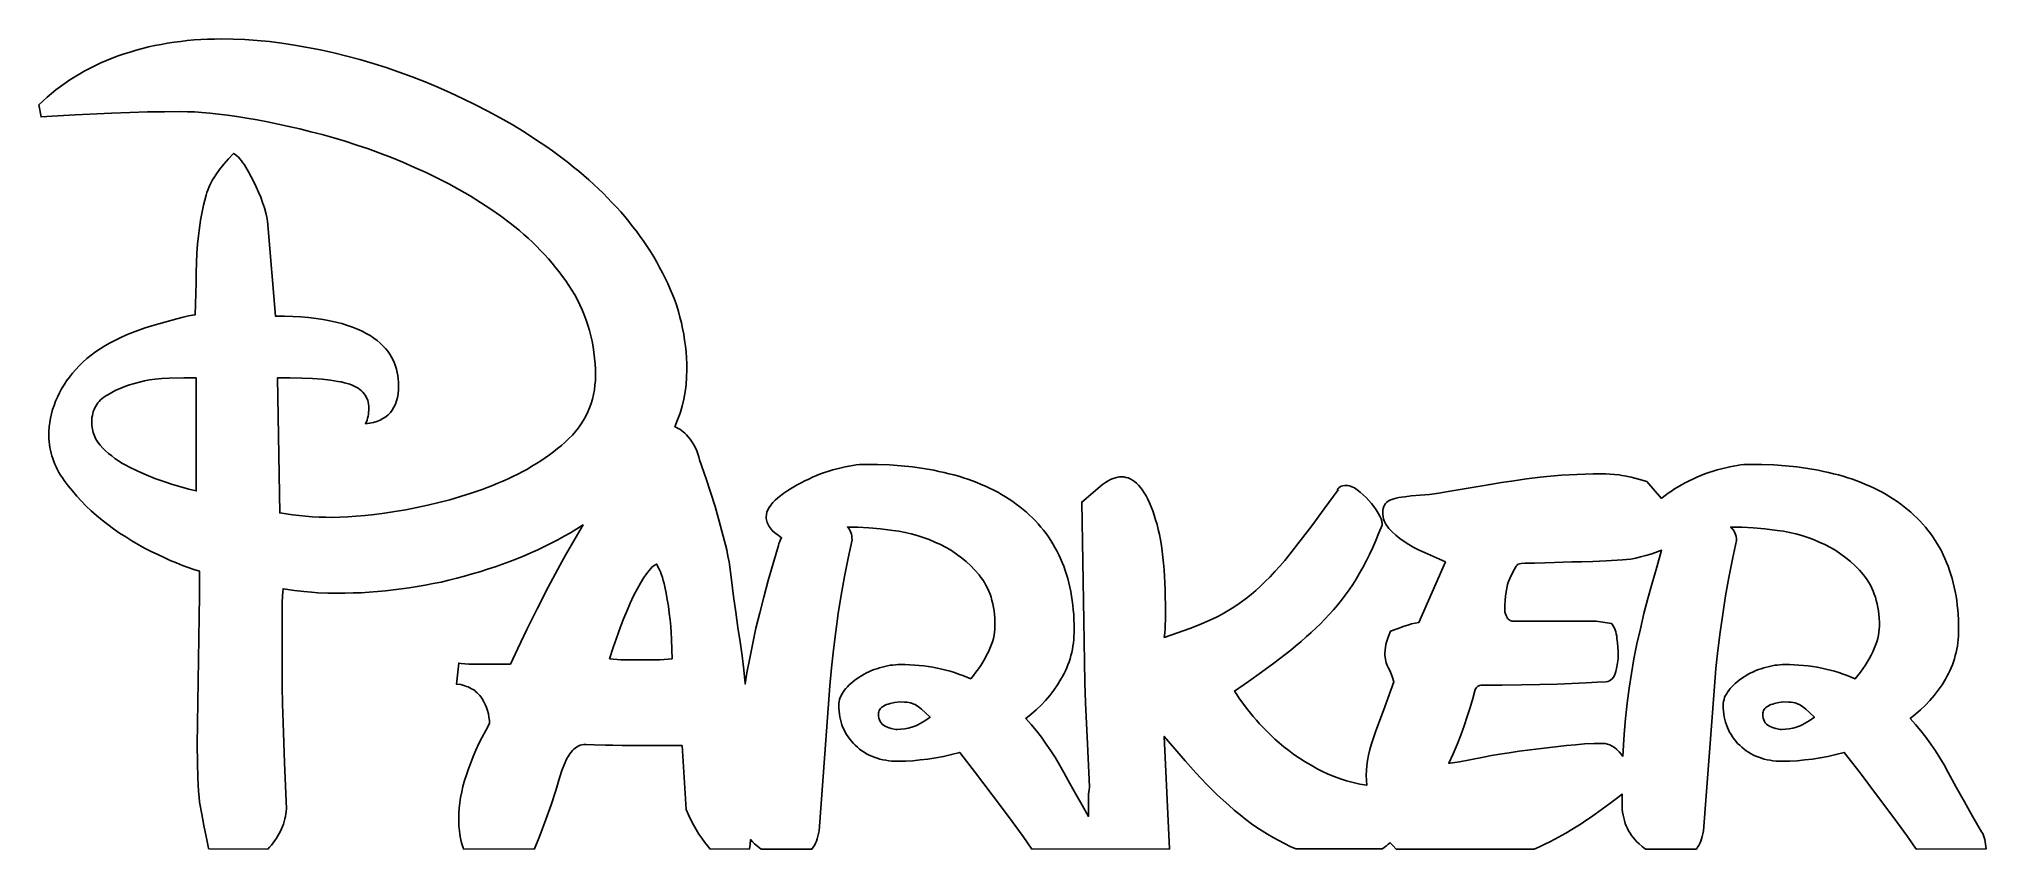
# Model space of a CAD drawing. Extents: x 32 to 182, y 23 to 86.
import ezdxf

# ---------------------------------------------------------------- set-up
doc = ezdxf.new("R2010")
doc.units = 0
doc.layers.add('CAMADA_1', color=18, linetype='CONTINUOUS')

msp = doc.modelspace()

# ---------------------------------------------------------------- linework, layer by layer
at = {"layer": 'CAMADA_1'}
for points in [[(44.81, 23.32), (44.78, 23.37), (44.61, 24.28), (44.44, 25.14), (44.27, 26.01), (44.1, 26.92), (44.06, 27.32), (44.03, 27.77), (43.97, 28.79), (43.94, 29.97), (43.93, 31.33), (44.1, 42.84), (44.1, 44.7), (43.67, 44.84), (43.23, 44.99), (42.78, 45.15), (42.32, 45.34), (41.85, 45.54), (41.37, 45.75), (40.88, 45.98), (40.37, 46.23), (39.87, 46.49), (39.38, 46.76), (38.89, 47.04), (38.42, 47.34), (37.95, 47.64), (37.49, 47.96), (37.05, 48.3), (36.61, 48.64), (36.18, 48.99), (35.77, 49.35), (35.38, 49.72), (35.01, 50.1), (34.65, 50.48), (34.31, 50.88), (33.99, 51.28), (33.69, 51.69), (33.54, 51.89), (33.41, 52.1), (33.28, 52.31), (33.17, 52.52), (33.06, 52.73), (32.96, 52.94), (32.88, 53.16), (32.8, 53.37), (32.73, 53.58), (32.67, 53.8), (32.62, 54.02), (32.58, 54.23), (32.54, 54.45), (32.52, 54.67), (32.51, 54.89), (32.5, 55.12), (32.51, 55.46), (32.53, 55.81), (32.57, 56.15), (32.63, 56.48), (32.7, 56.82), (32.79, 57.15), (32.9, 57.47), (33.02, 57.79), (33.16, 58.11), (33.31, 58.43), (33.48, 58.74), (33.67, 59.04), (33.87, 59.35), (34.09, 59.65), (34.32, 59.94), (34.58, 60.24), (34.84, 60.52), (35.13, 60.8), (35.43, 61.07), (35.75, 61.33), (36.09, 61.58), (36.45, 61.82), (36.82, 62.06), (37.21, 62.28), (37.62, 62.5), (38.04, 62.7), (38.49, 62.9), (38.95, 63.09), (39.43, 63.27), (39.92, 63.44), (40.44, 63.6), (40.97, 63.75), (42.36, 64.13), (42.85, 64.26), (43.24, 64.35), (43.55, 64.41), (43.76, 64.43), (43.8, 65.27), (43.82, 66.09), (43.84, 66.9), (43.85, 67.69), (43.86, 68.45), (43.89, 69.18), (43.94, 69.87), (44.02, 70.52), (44.06, 70.92), (44.12, 71.32), (44.18, 71.72), (44.25, 72.11), (44.33, 72.5), (44.41, 72.89), (44.51, 73.27), (44.61, 73.66), (44.67, 73.85), (44.73, 74.04), (44.81, 74.23), (44.9, 74.43), (45, 74.63), (45.1, 74.82), (45.22, 75.02), (45.35, 75.22), (45.63, 75.63), (45.96, 76.04), (46.32, 76.45), (46.72, 76.87), (46.85, 76.78), (46.97, 76.68), (47.09, 76.57), (47.21, 76.44), (47.33, 76.3), (47.44, 76.15), (47.55, 75.99), (47.66, 75.82), (47.86, 75.45), (48.07, 75.07), (48.27, 74.69), (48.46, 74.29), (48.64, 73.89), (48.81, 73.49), (48.96, 73.09), (49.1, 72.68), (49.21, 72.3), (49.29, 71.95), (49.33, 71.64), (49.35, 71.37), (49.94, 64.34), (50.63, 64.34), (51.28, 64.31), (51.91, 64.28), (52.5, 64.23), (53.07, 64.16), (53.61, 64.08), (54.12, 63.99), (54.6, 63.88), (55.05, 63.76), (55.48, 63.63), (55.88, 63.49), (56.26, 63.34), (56.61, 63.18), (56.94, 63.01), (57.24, 62.84), (57.52, 62.65), (57.77, 62.46), (58.01, 62.26), (58.22, 62.06), (58.42, 61.85), (58.59, 61.63), (58.75, 61.41), (58.88, 61.19), (59, 60.96), (59.1, 60.72), (59.19, 60.49), (59.26, 60.25), (59.32, 60), (59.36, 59.76), (59.4, 59.51), (59.42, 59.26), (59.42, 59.01), (59.41, 58.68), (59.38, 58.37), (59.33, 58.08), (59.27, 57.81), (59.18, 57.56), (59.07, 57.32), (58.94, 57.11), (58.79, 56.91), (58.62, 56.74), (58.43, 56.58), (58.22, 56.45), (58, 56.33), (57.75, 56.23), (57.48, 56.15), (57.19, 56.09), (56.88, 56.05), (57, 56.34), (57.04, 56.49), (57.07, 56.64), (57.1, 56.79), (57.12, 56.94), (57.13, 57.08), (57.14, 57.23), (57.13, 57.4), (57.12, 57.56), (57.09, 57.71), (57.05, 57.86), (56.99, 58), (56.93, 58.13), (56.85, 58.26), (56.77, 58.37), (56.67, 58.49), (56.56, 58.59), (56.44, 58.69), (56.3, 58.79), (56.16, 58.87), (56, 58.95), (55.84, 59.03), (55.66, 59.09), (55.46, 59.16), (55.25, 59.21), (55.01, 59.27), (54.75, 59.32), (54.18, 59.4), (53.53, 59.48), (52.8, 59.53), (51.98, 59.57), (51.09, 59.59), (50.11, 59.6), (50.28, 49.19), (50.77, 49.11), (51.26, 49.04), (51.76, 48.98), (52.27, 48.93), (52.78, 48.9), (53.3, 48.87), (53.82, 48.86), (54.34, 48.85), (54.91, 48.86), (55.52, 48.89), (56.17, 48.93), (56.85, 49), (57.58, 49.08), (58.34, 49.18), (59.14, 49.3), (59.97, 49.44), (60.83, 49.6), (61.68, 49.78), (62.52, 49.98), (63.36, 50.2), (64.19, 50.45), (65.02, 50.71), (65.85, 51), (66.66, 51.31), (67.07, 51.47), (67.46, 51.64), (67.85, 51.81), (68.23, 51.99), (68.61, 52.18), (68.98, 52.37), (69.34, 52.57), (69.69, 52.78), (70.04, 52.99), (70.37, 53.21), (70.7, 53.43), (71.03, 53.66), (71.34, 53.9), (71.65, 54.14), (71.96, 54.39), (72.25, 54.65), (72.53, 54.91), (72.8, 55.18), (73.04, 55.46), (73.27, 55.75), (73.48, 56.04), (73.67, 56.34), (73.84, 56.65), (74, 56.97), (74.13, 57.29), (74.25, 57.62), (74.35, 57.96), (74.43, 58.31), (74.5, 58.66), (74.54, 59.03), (74.57, 59.39), (74.58, 59.77), (74.57, 60.22), (74.55, 60.67), (74.51, 61.11), (74.46, 61.55), (74.4, 61.98), (74.32, 62.4), (74.23, 62.82), (74.12, 63.23), (74, 63.64), (73.87, 64.04), (73.72, 64.44), (73.55, 64.83), (73.38, 65.21), (73.19, 65.59), (72.98, 65.97), (72.76, 66.33), (72.53, 66.7), (72.29, 67.05), (72.04, 67.4), (71.78, 67.75), (71.51, 68.09), (71.24, 68.43), (70.96, 68.76), (70.66, 69.08), (70.36, 69.4), (70.05, 69.72), (69.74, 70.03), (69.41, 70.33), (69.07, 70.63), (68.73, 70.93), (68.38, 71.21), (68.02, 71.5), (67.28, 72.05), (66.52, 72.58), (65.74, 73.1), (64.94, 73.59), (64.12, 74.07), (63.28, 74.53), (62.42, 74.97), (61.54, 75.39), (60.65, 75.79), (59.76, 76.18), (58.87, 76.54), (57.98, 76.88), (57.1, 77.21), (56.21, 77.51), (55.32, 77.8), (54.43, 78.06), (53.55, 78.31), (52.68, 78.54), (51.82, 78.75), (50.98, 78.95), (50.15, 79.13), (49.33, 79.3), (48.53, 79.45), (47.74, 79.58), (46.98, 79.7), (46.25, 79.81), (45.56, 79.89), (44.9, 79.96), (44.29, 80.02), (43.71, 80.06), (43.17, 80.08), (42.66, 80.09), (41.41, 80.08), (40.1, 80.06), (38.74, 80.02), (37.33, 79.96), (34.53, 79.83), (33.2, 79.75), (31.91, 79.67), (31.74, 80.6), (32.05, 80.9), (32.37, 81.19), (32.7, 81.48), (33.04, 81.76), (33.39, 82.02), (33.75, 82.28), (34.11, 82.53), (34.49, 82.77), (34.88, 83), (35.27, 83.22), (35.68, 83.43), (36.09, 83.64), (36.51, 83.83), (36.94, 84.02), (37.38, 84.2), (37.83, 84.37), (38.29, 84.53), (38.76, 84.67), (39.22, 84.81), (39.7, 84.94), (40.18, 85.06), (40.66, 85.17), (41.15, 85.26), (41.64, 85.35), (42.14, 85.43), (42.65, 85.49), (43.16, 85.55), (43.68, 85.6), (44.2, 85.63), (44.72, 85.66), (45.26, 85.67), (45.79, 85.68), (46.69, 85.67), (47.6, 85.63), (48.53, 85.56), (49.48, 85.47), (50.44, 85.35), (51.41, 85.2), (52.4, 85.03), (53.41, 84.83), (54.43, 84.61), (55.44, 84.36), (56.45, 84.09), (57.46, 83.79), (58.46, 83.48), (59.46, 83.13), (60.46, 82.77), (61.46, 82.38), (62.45, 81.96), (63.42, 81.53), (64.39, 81.08), (65.35, 80.61), (66.3, 80.12), (67.23, 79.61), (68.16, 79.08), (69.08, 78.52), (69.97, 77.95), (70.41, 77.66), (70.84, 77.37), (71.27, 77.06), (71.69, 76.76), (72.1, 76.45), (72.5, 76.13), (72.9, 75.81), (73.3, 75.49), (73.68, 75.16), (74.06, 74.83), (74.43, 74.49), (74.8, 74.14), (75.16, 73.8), (75.51, 73.44), (75.85, 73.09), (76.19, 72.73), (76.52, 72.36), (76.84, 72), (77.14, 71.62), (77.44, 71.25), (77.74, 70.87), (78.02, 70.48), (78.29, 70.09), (78.56, 69.7), (78.81, 69.31), (79.06, 68.9), (79.3, 68.5), (79.52, 68.09), (79.74, 67.68), (79.95, 67.26), (80.15, 66.85), (80.34, 66.42), (80.52, 66), (80.68, 65.57), (80.83, 65.14), (80.96, 64.7), (81.08, 64.27), (81.19, 63.83), (81.29, 63.38), (81.37, 62.94), (81.44, 62.49), (81.5, 62.03), (81.55, 61.58), (81.58, 61.12), (81.6, 60.66), (81.61, 60.2), (81.59, 59.63), (81.55, 59.06), (81.48, 58.51), (81.38, 57.96), (81.25, 57.41), (81.09, 56.88), (80.9, 56.35), (80.69, 55.82), (80.82, 55.77), (80.95, 55.7), (81.08, 55.63), (81.21, 55.54), (81.33, 55.44), (81.46, 55.33), (81.58, 55.2), (81.7, 55.07), (81.87, 54.86), (82.03, 54.64), (82.16, 54.42), (82.28, 54.2), (82.39, 53.98), (82.47, 53.75), (82.54, 53.52), (82.59, 53.29), (83.1, 51.81), (83.44, 50.79), (83.78, 49.69), (84.1, 48.55), (84.41, 47.41), (84.68, 46.34), (84.78, 45.86), (84.88, 45.42), (85.05, 44.05), (85.21, 42.76), (85.38, 41.54), (85.55, 40.38), (85.71, 39.27), (85.86, 38.18), (85.99, 37.11), (86.1, 36.06), (86.11, 36.01), (86.24, 36.88), (86.45, 38.02), (86.68, 39.17), (86.93, 40.33), (87.22, 41.51), (87.53, 42.71), (87.87, 43.98), (88.25, 45.3), (88.66, 46.68), (88.7, 46.84), (88.76, 47), (88.83, 47.14), (88.91, 47.28), (88.63, 47.47), (88.39, 47.66), (88.19, 47.85), (88.1, 47.95), (88.02, 48.04), (87.95, 48.14), (87.89, 48.24), (87.84, 48.35), (87.8, 48.45), (87.77, 48.55), (87.74, 48.65), (87.73, 48.76), (87.72, 48.87), (87.74, 49.06), (87.78, 49.24), (87.85, 49.43), (87.95, 49.62), (88.07, 49.8), (88.22, 49.98), (88.4, 50.17), (88.61, 50.35), (88.84, 50.53), (89.08, 50.7), (89.32, 50.87), (89.58, 51.04), (89.84, 51.2), (90.11, 51.36), (90.4, 51.51), (90.69, 51.66), (90.99, 51.8), (91.29, 51.94), (91.59, 52.07), (91.9, 52.19), (92.22, 52.3), (92.54, 52.41), (92.86, 52.5), (93.18, 52.59), (93.81, 52.74), (94.1, 52.8), (94.38, 52.84), (94.64, 52.88), (94.89, 52.91), (95.12, 52.92), (95.34, 52.93), (96.29, 52.92), (97.21, 52.88), (98.11, 52.81), (98.98, 52.73), (99.82, 52.61), (100.63, 52.47), (101.02, 52.39), (101.41, 52.31), (101.79, 52.21), (102.17, 52.11), (102.54, 52.01), (102.9, 51.9), (103.25, 51.78), (103.6, 51.66), (103.94, 51.53), (104.28, 51.39), (104.6, 51.25), (104.92, 51.1), (105.24, 50.94), (105.54, 50.78), (105.84, 50.61), (106.14, 50.43), (106.42, 50.25), (106.7, 50.06), (106.97, 49.87), (107.24, 49.67), (107.5, 49.46), (107.75, 49.25), (107.99, 49.03), (108.22, 48.81), (108.45, 48.58), (108.66, 48.34), (108.87, 48.1), (109.07, 47.86), (109.26, 47.61), (109.45, 47.35), (109.62, 47.08), (109.79, 46.81), (109.95, 46.54), (110.1, 46.26), (110.25, 45.97), (110.38, 45.68), (110.51, 45.38), (110.63, 45.08), (110.74, 44.77), (110.84, 44.45), (110.93, 44.13), (111.02, 43.81), (111.1, 43.48), (111.17, 43.14), (111.23, 42.79), (111.28, 42.44), (111.33, 42.09), (111.36, 41.73), (111.39, 41.36), (111.41, 40.99), (111.43, 40.61), (111.43, 40.23), (111.43, 39.97), (111.41, 39.71), (111.39, 39.45), (111.37, 39.2), (111.33, 38.94), (111.29, 38.7), (111.24, 38.45), (111.18, 38.21), (111.11, 37.97), (111.03, 37.73), (110.95, 37.5), (110.86, 37.27), (110.76, 37.04), (110.65, 36.82), (110.54, 36.6), (110.41, 36.38), (110.15, 35.95), (109.86, 35.54), (109.56, 35.14), (109.23, 34.76), (108.88, 34.39), (108.51, 34.04), (108.12, 33.7), (107.7, 33.37), (108.12, 32.9), (108.52, 32.41), (108.91, 31.92), (109.28, 31.4), (109.64, 30.88), (109.98, 30.34), (110.31, 29.79), (110.63, 29.22), (111.09, 28.37), (111.55, 27.53), (112.03, 26.68), (112.52, 25.83), (112.52, 25.98), (112.52, 27), (112.53, 27.29), (112.54, 27.57), (112.57, 27.84), (112.61, 28.1), (112.45, 31.41), (112.31, 34.58), (112.26, 36.13), (112.22, 37.7), (112.19, 39.28), (112.18, 40.88), (112.01, 50.03), (113.62, 51.38), (113.83, 51.54), (114.04, 51.67), (114.23, 51.77), (114.43, 51.85), (114.61, 51.9), (114.78, 51.94), (114.93, 51.97), (115.06, 51.97), (115.24, 51.96), (115.41, 51.93), (115.59, 51.88), (115.75, 51.81), (115.92, 51.72), (116.08, 51.61), (116.23, 51.47), (116.39, 51.32), (116.53, 51.14), (116.68, 50.95), (116.82, 50.73), (116.96, 50.5), (117.09, 50.24), (117.22, 49.97), (117.35, 49.67), (117.48, 49.35), (117.59, 49.01), (117.7, 48.66), (117.81, 48.3), (117.9, 47.92), (117.99, 47.52), (118.07, 47.11), (118.14, 46.68), (118.21, 46.24), (118.26, 45.78), (118.31, 45.31), (118.35, 44.82), (118.39, 44.32), (118.41, 43.8), (118.43, 43.27), (118.44, 42.72), (118.45, 42.15), (118.45, 40.93), (118.44, 40.61), (118.43, 40.28), (118.4, 39.95), (118.36, 39.61), (119.39, 39.96), (120.34, 40.3), (120.79, 40.48), (121.23, 40.65), (121.65, 40.83), (122.05, 41.01), (122.44, 41.2), (122.82, 41.4), (123.2, 41.62), (123.58, 41.85), (123.96, 42.09), (124.32, 42.35), (124.69, 42.63), (125.05, 42.92), (125.41, 43.22), (125.78, 43.55), (126.14, 43.91), (126.51, 44.28), (126.88, 44.68), (127.26, 45.1), (127.64, 45.54), (128.02, 46.01), (128.82, 47.03), (129.71, 48.2), (130.68, 49.51), (131.74, 50.96), (131.66, 50.87), (131.69, 50.97), (131.74, 51.06), (131.8, 51.13), (131.89, 51.19), (131.99, 51.24), (132.12, 51.27), (132.26, 51.29), (132.42, 51.3), (132.5, 51.29), (132.6, 51.28), (132.69, 51.25), (132.79, 51.21), (132.89, 51.17), (133, 51.11), (133.22, 50.96), (133.45, 50.78), (133.68, 50.59), (133.9, 50.38), (134.11, 50.15), (134.32, 49.92), (134.5, 49.68), (134.67, 49.43), (134.83, 49.18), (134.96, 48.94), (135.05, 48.74), (135.11, 48.56), (135.12, 48.49), (135.13, 48.42), (135.13, 48.25), (134.89, 47.65), (134.65, 47.07), (134.41, 46.52), (134.16, 45.99), (133.91, 45.48), (133.66, 45), (133.4, 44.54), (133.14, 44.1), (132.87, 43.68), (132.59, 43.27), (132.3, 42.87), (132.01, 42.48), (131.7, 42.1), (131.38, 41.73), (131.06, 41.36), (130.72, 41.01), (130.38, 40.66), (130.03, 40.32), (129.66, 39.98), (129.29, 39.64), (128.9, 39.3), (128.5, 38.96), (128.1, 38.63), (127.68, 38.3), (126.8, 37.63), (125.86, 36.94), (124.85, 36.21), (123.78, 35.47), (123.94, 35.22), (124.16, 34.89), (124.8, 34.03), (125, 33.77), (125.21, 33.51), (125.45, 33.23), (125.7, 32.96), (125.97, 32.67), (126.25, 32.38), (126.87, 31.78), (127.21, 31.48), (127.57, 31.18), (127.95, 30.89), (128.34, 30.6), (128.76, 30.31), (129.2, 30.04), (129.66, 29.76), (130.13, 29.5), (130.55, 29.28), (130.99, 29.08), (131.45, 28.89), (131.92, 28.73), (132.4, 28.57), (132.9, 28.44), (133.41, 28.32), (133.95, 28.22), (133.92, 28.6), (133.91, 28.99), (133.92, 29.36), (133.96, 29.74), (134.01, 30.14), (134.09, 30.55), (134.19, 30.97), (134.32, 31.41), (134.46, 31.87), (134.63, 32.34), (135.34, 34.25), (136.03, 36.19), (135.94, 36.51), (135.84, 36.8), (135.73, 37.06), (135.6, 37.29), (135.54, 37.4), (135.49, 37.52), (135.45, 37.64), (135.41, 37.78), (135.39, 37.92), (135.37, 38.07), (135.35, 38.23), (135.35, 38.39), (135.36, 38.63), (135.38, 38.86), (135.42, 39.06), (135.48, 39.24), (135.61, 39.62), (135.77, 40.08), (136.29, 40.26), (136.83, 40.46), (137.11, 40.56), (137.39, 40.64), (137.68, 40.71), (137.97, 40.76), (140.01, 45.42), (138.4, 46.14), (137.98, 46.33), (137.58, 46.54), (137.2, 46.76), (136.83, 46.98), (136.49, 47.22), (136.18, 47.47), (135.9, 47.73), (135.77, 47.86), (135.65, 48), (135.54, 48.14), (135.44, 48.28), (135.36, 48.43), (135.3, 48.58), (135.25, 48.74), (135.21, 48.9), (135.19, 49.06), (135.18, 49.23), (135.19, 49.39), (135.22, 49.54), (135.26, 49.68), (135.32, 49.8), (135.4, 49.91), (135.49, 50.01), (135.6, 50.09), (135.73, 50.16), (135.88, 50.22), (136.04, 50.28), (136.22, 50.33), (136.42, 50.37), (136.63, 50.41), (136.87, 50.44), (137.38, 50.5), (138.07, 50.55), (138.77, 50.62), (139.49, 50.72), (140.22, 50.84), (143.44, 51.39), (144.33, 51.53), (145.27, 51.67), (146.25, 51.81), (147.29, 51.94), (147.82, 52), (148.38, 52.05), (148.95, 52.09), (149.53, 52.13), (150.13, 52.15), (150.75, 52.17), (151.38, 52.19), (152.03, 52.19), (152.34, 52.19), (152.66, 52.17), (153.01, 52.14), (153.38, 52.11), (153.58, 52.08), (153.8, 52.04), (154.29, 51.94), (154.86, 51.79), (155.5, 51.6), (156.64, 50.31), (156.69, 50.35), (156.92, 50.53), (157.15, 50.7), (157.4, 50.87), (157.65, 51.04), (157.92, 51.2), (158.19, 51.36), (158.47, 51.51), (158.76, 51.66), (159.06, 51.8), (159.36, 51.94), (159.67, 52.07), (159.98, 52.19), (160.29, 52.3), (160.61, 52.41), (160.93, 52.5), (161.26, 52.59), (161.89, 52.74), (162.18, 52.8), (162.46, 52.84), (162.72, 52.88), (162.97, 52.91), (163.2, 52.92), (163.42, 52.93), (164.37, 52.92), (165.29, 52.88), (166.19, 52.81), (167.05, 52.73), (167.89, 52.61), (168.7, 52.47), (169.1, 52.39), (169.49, 52.31), (169.87, 52.21), (170.25, 52.11), (170.61, 52.01), (170.98, 51.9), (171.33, 51.78), (171.68, 51.66), (172.02, 51.53), (172.35, 51.39), (172.68, 51.25), (173, 51.1), (173.31, 50.94), (173.62, 50.78), (173.92, 50.61), (174.21, 50.43), (174.5, 50.25), (174.78, 50.06), (175.05, 49.87), (175.31, 49.67), (175.57, 49.46), (175.82, 49.25), (176.06, 49.03), (176.3, 48.81), (176.52, 48.58), (176.74, 48.34), (176.95, 48.1), (177.15, 47.86), (177.34, 47.61), (177.52, 47.35), (177.7, 47.08), (177.87, 46.81), (178.03, 46.54), (178.18, 46.26), (178.32, 45.97), (178.46, 45.68), (178.58, 45.38), (178.7, 45.08), (178.81, 44.77), (178.92, 44.45), (179.01, 44.13), (179.1, 43.81), (179.17, 43.48), (179.24, 43.14), (179.31, 42.79), (179.36, 42.44), (179.4, 42.09), (179.44, 41.73), (179.47, 41.36), (179.49, 40.99), (179.5, 40.61), (179.51, 40.23), (179.5, 39.97), (179.49, 39.71), (179.47, 39.45), (179.44, 39.2), (179.41, 38.94), (179.36, 38.7), (179.31, 38.45), (179.25, 38.21), (179.18, 37.97), (179.11, 37.73), (179.03, 37.5), (178.93, 37.27), (178.84, 37.04), (178.73, 36.82), (178.61, 36.6), (178.49, 36.38), (178.23, 35.95), (177.94, 35.54), (177.63, 35.14), (177.3, 34.76), (176.96, 34.39), (176.58, 34.04), (176.19, 33.7), (175.78, 33.37), (176.2, 32.9), (176.6, 32.41), (176.98, 31.92), (177.36, 31.4), (177.72, 30.88), (178.06, 30.34), (178.39, 29.79), (178.7, 29.22), (179.32, 28.08), (179.96, 26.94), (180.61, 25.79), (181.28, 24.65), (181.36, 24.51), (181.42, 24.36), (181.48, 24.2), (181.53, 24.04), (181.56, 23.87), (181.59, 23.69), (181.61, 23.51), (181.62, 23.32), (176.25, 23.31), (175.57, 24.27), (174.45, 25.82), (173.2, 27.49), (171.92, 29.17), (170.7, 30.75), (170.07, 30.59), (169.45, 30.45), (168.84, 30.33), (168.25, 30.24), (167.66, 30.17), (167.08, 30.11), (166.52, 30.08), (165.96, 30.07), (165.71, 30.08), (165.46, 30.09), (165.22, 30.11), (164.99, 30.15), (164.76, 30.19), (164.54, 30.24), (164.33, 30.31), (164.12, 30.38), (163.91, 30.46), (163.72, 30.55), (163.53, 30.65), (163.34, 30.76), (163.16, 30.88), (162.99, 31.01), (162.82, 31.15), (162.66, 31.3), (162.5, 31.45), (162.36, 31.61), (162.23, 31.78), (162.1, 31.95), (161.99, 32.13), (161.88, 32.31), (161.79, 32.49), (161.71, 32.68), (161.63, 32.88), (161.57, 33.08), (161.51, 33.29), (161.47, 33.5), (161.43, 33.71), (161.41, 33.93), (161.39, 34.16), (161.39, 34.39), (161.39, 34.54), (161.41, 34.68), (161.45, 34.83), (161.49, 34.97), (161.55, 35.11), (161.63, 35.25), (161.71, 35.39), (161.81, 35.53), (161.92, 35.67), (162.04, 35.8), (162.17, 35.93), (162.31, 36.06), (162.46, 36.19), (162.61, 36.31), (162.95, 36.55), (163.14, 36.66), (163.32, 36.77), (163.51, 36.87), (163.71, 36.96), (163.9, 37.05), (164.1, 37.13), (164.31, 37.2), (164.52, 37.27), (164.94, 37.38), (165.35, 37.46), (165.55, 37.48), (165.74, 37.5), (165.94, 37.52), (166.13, 37.52), (166.5, 37.52), (166.86, 37.5), (167.22, 37.48), (167.58, 37.45), (167.93, 37.41), (168.28, 37.37), (168.62, 37.31), (168.97, 37.25), (169.3, 37.17), (169.63, 37.09), (169.96, 37), (170.29, 36.9), (170.61, 36.79), (170.93, 36.68), (171.24, 36.55), (171.55, 36.42), (171.75, 36.67), (171.95, 36.93), (172.13, 37.19), (172.31, 37.45), (172.47, 37.71), (172.63, 37.97), (172.77, 38.23), (172.9, 38.49), (173.02, 38.76), (173.12, 39.02), (173.21, 39.27), (173.28, 39.52), (173.34, 39.77), (173.38, 40.01), (173.4, 40.25), (173.41, 40.48), (173.41, 40.79), (173.39, 41.08), (173.37, 41.37), (173.33, 41.65), (173.29, 41.92), (173.24, 42.19), (173.17, 42.45), (173.1, 42.7), (173.02, 42.94), (172.93, 43.17), (172.83, 43.4), (172.72, 43.62), (172.6, 43.83), (172.47, 44.04), (172.33, 44.23), (172.18, 44.42), (171.87, 44.78), (171.54, 45.12), (171.19, 45.44), (170.83, 45.74), (170.45, 46.02), (170.06, 46.29), (169.65, 46.53), (169.22, 46.75), (168.78, 46.95), (168.34, 47.14), (167.89, 47.3), (167.43, 47.45), (166.97, 47.58), (166.5, 47.69), (166.02, 47.78), (165.54, 47.85), (164.59, 47.96), (163.69, 48.04), (162.85, 48.09), (162.45, 48.1), (162.07, 48.1), (161.96, 48.1), (162.06, 48.01), (162.15, 47.9), (162.23, 47.79), (162.29, 47.66), (162.34, 47.52), (162.38, 47.38), (162.4, 47.22), (162.4, 47.06), (162.1, 45.63), (161.82, 44.22), (161.57, 42.81), (161.35, 41.4), (161.15, 40), (160.98, 38.61), (160.83, 37.22), (160.71, 35.84), (159.86, 24.71), (159.83, 24.49), (159.78, 24.29), (159.72, 24.1), (159.66, 23.92), (159.59, 23.75), (159.51, 23.6), (159.42, 23.45), (159.32, 23.31), (155.4, 23.31), (155.16, 23.5), (154.91, 23.71), (154.75, 23.86), (154.6, 24.02), (154.47, 24.18), (154.34, 24.35), (154.22, 24.53), (154.11, 24.71), (154.01, 24.9), (153.93, 25.09), (153.85, 25.29), (153.78, 25.5), (153.73, 25.71), (153.68, 25.93), (153.64, 26.16), (153.62, 26.39), (153.6, 26.63), (153.6, 26.88), (153.6, 27.55), (153.17, 27.2), (152.67, 26.83), (151.52, 25.99), (151.18, 25.74), (150.82, 25.5), (150.45, 25.26), (150.07, 25.02), (149.27, 24.55), (148.43, 24.08), (148.04, 23.88), (147.65, 23.68), (147.25, 23.49), (146.84, 23.31), (136.21, 23.31), (135.97, 23.55), (135.74, 23.8), (135.6, 23.68), (135.47, 23.57), (135.32, 23.45), (135.17, 23.32), (128.49, 23.32), (128.05, 23.52), (127.61, 23.73), (127.17, 23.96), (126.75, 24.2), (126.32, 24.45), (125.91, 24.71), (125.5, 24.98), (125.09, 25.26), (124.64, 25.6), (124.2, 25.95), (123.75, 26.31), (123.32, 26.68), (122.89, 27.07), (122.46, 27.47), (122.04, 27.88), (121.62, 28.31), (120.8, 29.19), (119.98, 30.1), (119.17, 31.03), (118.36, 31.99), (118.77, 23.32), (108.18, 23.31), (107.49, 24.27), (106.37, 25.82), (105.12, 27.49), (103.84, 29.17), (102.62, 30.75), (101.99, 30.59), (101.38, 30.45), (100.77, 30.33), (100.17, 30.24), (99.58, 30.17), (99.01, 30.11), (98.44, 30.08), (97.88, 30.07), (97.63, 30.08), (97.39, 30.09), (97.15, 30.11), (96.92, 30.15), (96.69, 30.19), (96.47, 30.24), (96.25, 30.31), (96.04, 30.38), (95.84, 30.46), (95.64, 30.55), (95.45, 30.65), (95.26, 30.76), (95.08, 30.88), (94.91, 31.01), (94.74, 31.15), (94.58, 31.3), (94.43, 31.45), (94.28, 31.61), (94.15, 31.78), (94.03, 31.95), (93.91, 32.13), (93.81, 32.31), (93.71, 32.49), (93.63, 32.68), (93.55, 32.88), (93.49, 33.08), (93.44, 33.29), (93.39, 33.5), (93.36, 33.71), (93.33, 33.93), (93.32, 34.16), (93.31, 34.39), (93.32, 34.54), (93.34, 34.68), (93.37, 34.83), (93.42, 34.97), (93.48, 35.11), (93.55, 35.25), (93.64, 35.39), (93.73, 35.53), (93.85, 35.67), (93.97, 35.8), (94.09, 35.93), (94.23, 36.06), (94.38, 36.19), (94.54, 36.31), (94.88, 36.55), (95.06, 36.66), (95.25, 36.77), (95.44, 36.87), (95.63, 36.96), (95.83, 37.05), (96.03, 37.13), (96.23, 37.2), (96.44, 37.27), (96.86, 37.38), (97.27, 37.46), (97.47, 37.48), (97.67, 37.5), (97.86, 37.52), (98.05, 37.52), (98.42, 37.52), (98.79, 37.5), (99.15, 37.48), (99.5, 37.45), (99.86, 37.41), (100.2, 37.37), (100.55, 37.31), (100.89, 37.25), (101.23, 37.17), (101.56, 37.09), (101.89, 37), (102.21, 36.9), (102.53, 36.79), (102.85, 36.68), (103.16, 36.55), (103.47, 36.42), (103.68, 36.67), (103.87, 36.93), (104.06, 37.19), (104.23, 37.45), (104.4, 37.71), (104.55, 37.97), (104.69, 38.23), (104.83, 38.49), (104.94, 38.76), (105.05, 39.02), (105.14, 39.27), (105.21, 39.52), (105.26, 39.77), (105.3, 40.01), (105.33, 40.25), (105.33, 40.48), (105.33, 40.79), (105.31, 41.08), (105.29, 41.37), (105.26, 41.65), (105.21, 41.92), (105.16, 42.19), (105.1, 42.45), (105.03, 42.7), (104.95, 42.94), (104.85, 43.17), (104.75, 43.4), (104.64, 43.62), (104.52, 43.83), (104.39, 44.04), (104.25, 44.23), (104.11, 44.42), (103.79, 44.78), (103.46, 45.12), (103.11, 45.44), (102.75, 45.74), (102.37, 46.02), (101.98, 46.29), (101.57, 46.53), (101.14, 46.75), (100.71, 46.95), (100.26, 47.14), (99.81, 47.3), (99.35, 47.45), (98.89, 47.58), (98.42, 47.69), (97.94, 47.78), (97.46, 47.85), (96.51, 47.96), (95.62, 48.04), (94.78, 48.09), (94.38, 48.1), (93.99, 48.1), (93.97, 48.1), (94.05, 48.01), (94.13, 47.91), (94.19, 47.8), (94.24, 47.68), (94.28, 47.56), (94.31, 47.42), (94.32, 47.28), (94.33, 47.13), (94.02, 45.71), (93.75, 44.29), (93.49, 42.87), (93.27, 41.46), (93.07, 40.06), (92.9, 38.66), (92.75, 37.27), (92.63, 35.88), (91.79, 24.71), (91.75, 24.5), (91.7, 24.3), (91.65, 24.11), (91.58, 23.93), (91.51, 23.76), (91.43, 23.6), (91.34, 23.45), (91.24, 23.31), (87.33, 23.31), (87.08, 23.5), (86.83, 23.72), (86.67, 23.88), (86.51, 24.04), (86.48, 23.67), (86.44, 23.32), (83.42, 23.31), (83.23, 23.53), (82.99, 23.83), (82.76, 24.14), (82.54, 24.47), (82.33, 24.81), (82.12, 25.18), (81.93, 25.56), (81.75, 25.95), (81.57, 26.37), (81.24, 31.28), (78.53, 31.28), (76.63, 31.29), (75.92, 31.3), (75.35, 31.32), (74.49, 31.35), (73.87, 31.36), (73.68, 31.36), (73.53, 31.34), (73.43, 31.32), (73.39, 31.3), (73.36, 31.28), (73.25, 31.23), (73.13, 31.17), (73.02, 31.09), (72.92, 31), (72.81, 30.9), (72.71, 30.78), (72.61, 30.65), (72.52, 30.51), (72.42, 30.35), (72.33, 30.18), (72.24, 29.99), (72.16, 29.79), (71.99, 29.36), (71.84, 28.87), (71.52, 27.81), (71.16, 26.72), (70.76, 25.59), (70.31, 24.42), (69.89, 23.32), (64.42, 23.31), (64.39, 23.41), (64.31, 23.64), (64.24, 23.9), (64.18, 24.16), (64.13, 24.44), (64.1, 24.73), (64.07, 25.04), (64.05, 25.36), (64.05, 25.69), (64.06, 26.08), (64.09, 26.47), (64.13, 26.88), (64.2, 27.29), (64.28, 27.71), (64.38, 28.14), (64.5, 28.58), (64.64, 29.04), (64.8, 29.49), (64.98, 29.96), (65.17, 30.44), (65.38, 30.93), (65.61, 31.43), (65.86, 31.93), (66.13, 32.45), (66.42, 32.97), (66.41, 33.22), (66.38, 33.47), (66.34, 33.72), (66.27, 33.97), (66.19, 34.21), (66.09, 34.45), (65.97, 34.69), (65.83, 34.92), (65.75, 35.03), (65.67, 35.14), (65.58, 35.24), (65.48, 35.34), (65.38, 35.43), (65.28, 35.51), (65.16, 35.59), (65.04, 35.66), (64.92, 35.73), (64.79, 35.79), (64.65, 35.84), (64.51, 35.89), (64.21, 35.97), (63.88, 36.02), (64.05, 37.63), (64.25, 37.59), (64.51, 37.57), (64.84, 37.55), (65.23, 37.54), (68.03, 37.54), (68.6, 38.76), (69.3, 40.21), (70.09, 41.81), (70.95, 43.47), (71.84, 45.13), (72.28, 45.94), (72.73, 46.73), (73.19, 47.53), (73.63, 48.27), (73.14, 47.96), (72.66, 47.67), (72.17, 47.4), (71.68, 47.12), (71.17, 46.86), (70.66, 46.61), (70.14, 46.36), (69.61, 46.12), (69.08, 45.89), (68.53, 45.66), (67.98, 45.45), (67.42, 45.24), (66.85, 45.04), (66.28, 44.85), (65.69, 44.66), (65.1, 44.49), (64.5, 44.32), (63.9, 44.16), (63.29, 44.01), (62.69, 43.87), (62.08, 43.75), (61.47, 43.63), (60.86, 43.52), (60.25, 43.42), (59.64, 43.34), (59.02, 43.26), (58.41, 43.19), (57.79, 43.14), (57.17, 43.09), (56.55, 43.05), (55.93, 43.03), (55.31, 43.01), (54.68, 43.01), (53.97, 43.02), (53.2, 43.05), (52.73, 43.09), (52.13, 43.15), (51.4, 43.23), (50.53, 43.35), (50.5, 42.82), (50.47, 42.27), (50.46, 41.68), (50.45, 41.06), (50.45, 38.35), (50.46, 37.13), (50.47, 35.84), (50.5, 34.49), (50.53, 33.06), (50.64, 29.94), (50.79, 26.41), (50.77, 26.21), (50.75, 26.02), (50.72, 25.82), (50.67, 25.63), (50.62, 25.43), (50.56, 25.24), (50.5, 25.06), (50.42, 24.87), (50.33, 24.69), (50.24, 24.5), (50.13, 24.32), (50.02, 24.14), (49.9, 23.97), (49.77, 23.79), (49.63, 23.62), (49.48, 23.45), (49.35, 23.31)], [(43.85, 59.6), (42.9, 59.59), (41.77, 59.56), (41.19, 59.53), (40.68, 59.49), (40.24, 59.43), (39.87, 59.35), (39.47, 59.26), (39.09, 59.16), (38.71, 59.04), (38.35, 58.91), (38, 58.78), (37.67, 58.63), (37.34, 58.46), (37.03, 58.29), (36.88, 58.2), (36.74, 58.1), (36.61, 58), (36.49, 57.89), (36.38, 57.78), (36.28, 57.66), (36.19, 57.54), (36.11, 57.41), (36.04, 57.28), (35.98, 57.14), (35.92, 57), (35.88, 56.85), (35.85, 56.7), (35.82, 56.54), (35.81, 56.38), (35.8, 56.22), (35.82, 55.92), (35.86, 55.64), (35.92, 55.37), (36.01, 55.12), (36.13, 54.87), (36.28, 54.63), (36.45, 54.4), (36.65, 54.18), (36.87, 53.98), (37.1, 53.77), (37.34, 53.58), (37.59, 53.39), (37.86, 53.21), (38.13, 53.03), (38.42, 52.86), (38.72, 52.7), (39.35, 52.4), (39.99, 52.11), (40.66, 51.85), (41.35, 51.6), (42.03, 51.38), (42.67, 51.19), (43.28, 51.02), (43.85, 50.88)], [(75.65, 37.97), (75.94, 37.93), (76.24, 37.9), (76.54, 37.89), (76.83, 37.88), (79.2, 37.88), (79.54, 37.89), (79.86, 37.9), (80.17, 37.93), (80.47, 37.97), (80.46, 38.64), (80.43, 39.49), (80.41, 39.96), (80.37, 40.45), (80.32, 40.96), (80.26, 41.48), (80.19, 42), (80.11, 42.52), (80.02, 43.02), (79.92, 43.51), (79.87, 43.75), (79.8, 43.99), (79.73, 44.21), (79.66, 44.43), (79.58, 44.65), (79.49, 44.85), (79.39, 45.05), (79.29, 45.25), (79.18, 45.2), (79.07, 45.12), (78.95, 45.03), (78.83, 44.91), (78.71, 44.77), (78.58, 44.61), (78.45, 44.43), (78.31, 44.23), (78.04, 43.79), (77.78, 43.31), (77.51, 42.8), (77.26, 42.24), (77.01, 41.67), (76.77, 41.09), (76.54, 40.5), (76.33, 39.91), (75.94, 38.83)], [(153.67, 30.44), (153.55, 30.6), (153.38, 30.8), (153.21, 30.97), (153.03, 31.12), (152.85, 31.24), (152.67, 31.33), (152.49, 31.4), (152.3, 31.43), (152.11, 31.45), (151.43, 31.44), (150.72, 31.41), (150.01, 31.35), (149.32, 31.28), (147.4, 31.06), (146.52, 30.96), (145.69, 30.84), (144.92, 30.73), (144.2, 30.62), (143.54, 30.51), (142.93, 30.39), (141.89, 30.19), (141.1, 30.04), (140.55, 29.95), (140.38, 29.93), (140.26, 29.92), (140.59, 30.64), (140.9, 31.36), (141.18, 32.08), (141.45, 32.8), (141.69, 33.52), (141.91, 34.22), (142.11, 34.91), (142.29, 35.6), (142.34, 35.68), (142.39, 35.74), (142.44, 35.8), (142.5, 35.85), (142.57, 35.89), (142.64, 35.91), (142.72, 35.93), (142.8, 35.94), (144.37, 35.94), (145.86, 35.96), (147.27, 35.98), (148.6, 36.02), (150.83, 36.1), (151.69, 36.15), (152.37, 36.19), (152.51, 36.22), (152.64, 36.27), (152.75, 36.34), (152.85, 36.43), (152.94, 36.54), (153.02, 36.67), (153.08, 36.82), (153.13, 36.99), (153.2, 37.34), (153.26, 37.66), (153.29, 37.95), (153.3, 38.22), (153.29, 38.53), (153.28, 38.85), (153.25, 39.18), (153.21, 39.53), (153.19, 39.71), (153.16, 39.87), (153.12, 40.03), (153.07, 40.18), (153.01, 40.32), (152.94, 40.45), (152.87, 40.57), (152.79, 40.68), (151.61, 40.85), (145.34, 40.85), (145.24, 40.85), (145.14, 40.86), (145.06, 40.89), (144.98, 40.92), (144.91, 40.96), (144.85, 41.01), (144.79, 41.07), (144.75, 41.14), (144.67, 41.29), (144.62, 41.43), (144.59, 41.56), (144.58, 41.69), (144.58, 42.08), (144.6, 42.45), (144.63, 42.79), (144.67, 43.11), (144.73, 43.41), (144.79, 43.68), (144.87, 43.92), (144.96, 44.15), (145.14, 44.53), (145.31, 44.85), (145.46, 45.08), (145.53, 45.18), (145.59, 45.25), (145.83, 45.29), (146.12, 45.31), (146.47, 45.33), (146.86, 45.33), (147.67, 45.34), (148.39, 45.38), (149.07, 45.41), (149.74, 45.42), (150.48, 45.43), (151.35, 45.46), (152.39, 45.51), (153.64, 45.59), (153.95, 45.6), (154.28, 45.64), (154.65, 45.71), (155.03, 45.8), (155.43, 45.91), (155.81, 46.02), (156.17, 46.14), (156.52, 46.26), (156.65, 46.32), (156.27, 45.02), (155.91, 43.78), (155.59, 42.59), (155.29, 41.45), (155.01, 40.28), (154.75, 39.12), (154.52, 37.97), (154.32, 36.83), (154.14, 35.69), (153.99, 34.54), (153.87, 33.36), (153.77, 32.17), (153.71, 31.32)], [(97.8, 32.53), (98.09, 32.54), (98.38, 32.57), (98.66, 32.62), (98.94, 32.69), (99.08, 32.74), (99.24, 32.81), (99.4, 32.88), (99.57, 32.97), (99.93, 33.19), (100.34, 33.46), (99.98, 33.8), (99.67, 34.08), (99.41, 34.29), (99.3, 34.37), (99.2, 34.43), (99.09, 34.48), (98.98, 34.52), (98.84, 34.56), (98.7, 34.59), (98.54, 34.61), (98.36, 34.63), (97.97, 34.64), (97.59, 34.59), (97.26, 34.52), (97.12, 34.48), (96.99, 34.43), (96.87, 34.38), (96.76, 34.32), (96.67, 34.26), (96.59, 34.2), (96.52, 34.13), (96.46, 34.05), (96.42, 33.98), (96.38, 33.89), (96.37, 33.8), (96.36, 33.71), (96.37, 33.55), (96.39, 33.4), (96.43, 33.26), (96.49, 33.14), (96.56, 33.03), (96.65, 32.93), (96.75, 32.85), (96.87, 32.78), (97.12, 32.67), (97.35, 32.59), (97.58, 32.54), (97.69, 32.53)], [(165.87, 32.53), (166.17, 32.54), (166.46, 32.57), (166.74, 32.62), (167.02, 32.69), (167.16, 32.74), (167.31, 32.81), (167.47, 32.88), (167.64, 32.97), (168.01, 33.19), (168.41, 33.46), (168.06, 33.8), (167.75, 34.08), (167.49, 34.29), (167.37, 34.37), (167.27, 34.43), (167.17, 34.48), (167.05, 34.52), (166.92, 34.56), (166.77, 34.59), (166.61, 34.61), (166.44, 34.63), (166.04, 34.64), (165.67, 34.59), (165.34, 34.52), (165.2, 34.48), (165.06, 34.43), (164.94, 34.38), (164.84, 34.32), (164.74, 34.26), (164.66, 34.2), (164.59, 34.13), (164.54, 34.05), (164.49, 33.98), (164.46, 33.89), (164.44, 33.8), (164.44, 33.71), (164.44, 33.55), (164.47, 33.4), (164.51, 33.26), (164.56, 33.14), (164.63, 33.03), (164.72, 32.93), (164.82, 32.85), (164.94, 32.78), (165.19, 32.67), (165.43, 32.59), (165.66, 32.54), (165.77, 32.53)]]:
    msp.add_lwpolyline(points, close=True, dxfattribs=at)

doc.saveas('drawing.dxf')
